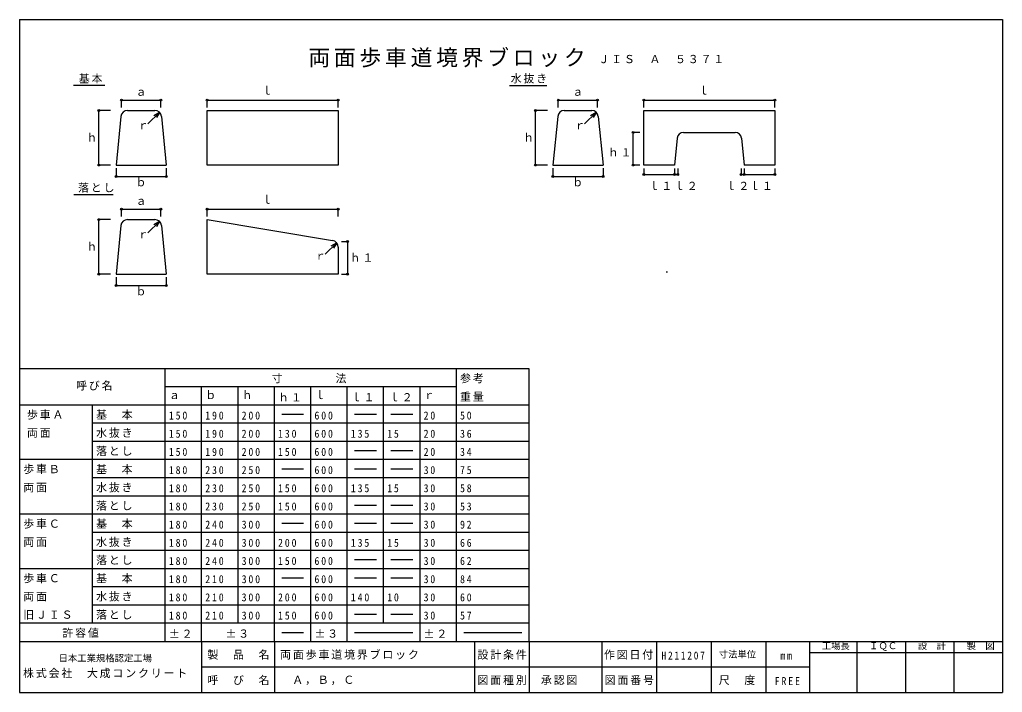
# Model space of a CAD drawing. Units: millimetres, scale not verified. Extents: x -1350 to 1350, y -950 to 900.
import ezdxf
from ezdxf.enums import TextEntityAlignment as Align

# ---------------------------------------------------------------- set-up
doc = ezdxf.new("R2010")
doc.units = ezdxf.units.MM
doc.header["$LTSCALE"] = 10
doc.header["$PDMODE"] = 32
doc.header["$PDSIZE"] = 5
for name, color, linetype in [('0-1', 7, 'Continuous'), ('0-2', 7, 'Continuous'), ('F-0', 2, 'Continuous')]:
    doc.layers.add(name, color=color, linetype=linetype)
doc.styles.add('ＭＳ ゴシック', font='')
doc.styles.get('ＭＳ ゴシック').set_extended_font_data('MS Gothic')

msp = doc.modelspace()

# ---------------------------------------------------------------- linework, layer by layer
at = {"layer": '0-1'}
for p, q in [((-1053.71, 650), (-978.29, 650)), ((146.29, 650), (221.71, 650)), ((-960.38, 633.79), (-947, 500)), ((239.62, 633.79), (253, 500)), ((474.29, 590), (615.71, 590)), ((633.62, 573.79), (641, 500)), ((725, 500), (641, 500)), ((-1053.71, 350), (-978.29, 350)), ((-960.38, 333.79), (-947, 200)), ((-835, 200), (-835, 350)), ((-835, 350), (-490.04, 292.51)), ((-475, 274.75), (-475, 200)), ((-475, 200), (-835, 200))]:
    msp.add_line(p, q, dxfattribs=at)
msp.add_lwpolyline([(-835, 500), (-835, 650), (-475, 650), (-475, 500)], close=True, dxfattribs=at)
for points in [[(365, 500), (365, 650), (725, 650), (725, 500)], [(-1071.62, 633.79), (-1085, 500), (-947, 500)], [(128.38, 633.79), (115, 500), (253, 500)], [(456.38, 573.79), (449, 500), (365, 500)], [(-1071.62, 333.79), (-1085, 200), (-947, 200)]]:
    msp.add_lwpolyline(points, dxfattribs=at)
for centre, start, end in [((-1053.71, 632), 90, 174.28947), ((-978.29, 632), 5.71053, 90), ((146.29, 632), 90, 174.28947), ((221.71, 632), 5.71053, 90), ((474.29, 572), 90, 174.28947), ((615.71, 572), 5.71053, 90), ((-1053.71, 332), 90, 174.28947), ((-978.29, 332), 5.71053, 90), ((-493, 274.75), 0, 80.53773)]:
    msp.add_arc(centre, 18, start, end, dxfattribs=at)
at = {"layer": '0-2'}
for p, q in [((-1202.13, 720.21), (-1116.41, 720.21)), ((-4.01, 718.85), (98.03, 718.85)), ((-965.55, 644.71), (-974.01, 630.61)), ((234.45, 644.71), (225.99, 630.61)), ((-1200.77, 419.52), (-1093.28, 419.52)), ((-965.55, 344.71), (-974.01, 330.61)), ((-478.79, 285.8), (-487.25, 271.7)), ((429.77, 205.12), (426.51, 205.12)), ((-950, -810), (-950, -60)), ((-150, -810), (-150, -60)), ((-150, -110), (-950, -110)), ((-850, -810), (-850, -110)), ((-750, -760), (-750, -110)), ((-650, -810), (-650, -110)), ((-550, -810), (-550, -110)), ((-450, -810), (-450, -110)), ((-350, -760), (-350, -110)), ((-250, -810), (-250, -110)), ((50, -160), (-1350, -160)), ((-1150, -760), (-1150, -160)), ((-630, -185), (-570, -185)), ((-430, -185), (-370, -185)), ((-330, -185), (-270, -185)), ((50, -210), (-1150, -210)), ((50, -260), (-1150, -260)), ((-430, -285), (-370, -285)), ((-330, -285), (-270, -285)), ((50, -310), (-1350, -310)), ((-630, -335), (-570, -335)), ((-430, -335), (-370, -335)), ((-330, -335), (-270, -335)), ((50, -360), (-1150, -360)), ((50, -410), (-1150, -410)), ((-430, -435), (-370, -435)), ((-330, -435), (-270, -435)), ((50, -460), (-1350, -460)), ((-630, -485), (-570, -485)), ((-430, -485), (-370, -485)), ((-330, -485), (-270, -485)), ((50, -510), (-1150, -510)), ((50, -560), (-1150, -560)), ((-430, -585), (-370, -585)), ((-330, -585), (-270, -585)), ((50, -610), (-1350, -610)), ((-630, -635), (-570, -635)), ((-430, -635), (-370, -635)), ((-330, -635), (-270, -635)), ((50, -660), (-1150, -660)), ((50, -710), (-1150, -710)), ((-430, -735), (-370, -735)), ((-330, -735), (-270, -735)), ((50, -760), (-1350, -760)), ((-630, -785), (-570, -785)), ((-430, -785), (-270, -785)), ((-130, -785), (30, -785))]:
    msp.add_line(p, q, dxfattribs=at)
at = {"layer": '0-2', "color": 4}
for p, q in [((-1070, 678.79), (-962, 678.79)), ((-1070, 658.62), (-1070, 678.79)), ((-962, 658.62), (-962, 678.79)), ((-835, 678.79), (-475, 678.79)), ((-835, 658.62), (-835, 678.79)), ((-475, 658.62), (-475, 678.79)), ((130, 678.79), (238, 678.79)), ((130, 658.62), (130, 678.79)), ((238, 658.62), (238, 678.79)), ((365, 678.79), (725, 678.79)), ((365, 658.62), (365, 678.79)), ((725, 658.62), (725, 678.79)), ((-1132.73, 500), (-1132.73, 650)), ((-1100.14, 650), (-1132.73, 650)), ((67.27, 500), (67.27, 650)), ((99.86, 650), (67.27, 650)), ((335.42, 500), (335.42, 590)), ((354.35, 590), (335.42, 590)), ((-1100.14, 500), (-1132.73, 500)), ((-1085, 491.41), (-1085, 468.74)), ((-947, 491.41), (-947, 468.74)), ((99.86, 500), (67.27, 500)), ((115, 491.41), (115, 468.74)), ((253, 491.41), (253, 468.74)), ((354.35, 500), (335.42, 500)), ((365, 491), (365, 473.92)), ((458, 491), (458, 473.92)), ((725, 491), (725, 473.92)), ((-1085, 468.74), (-947, 468.74)), ((115, 468.74), (253, 468.74)), ((365, 473.92), (449, 473.92)), ((-1070, 378.79), (-962, 378.79)), ((-1070, 358.62), (-1070, 378.79)), ((-962, 358.62), (-962, 378.79)), ((-835, 378.79), (-475, 378.79)), ((-835, 358.62), (-835, 378.79)), ((-475, 358.62), (-475, 378.79)), ((-1132.73, 200), (-1132.73, 350)), ((-1100.14, 350), (-1132.73, 350)), ((-465.93, 290), (-448.86, 290)), ((-448.86, 290), (-448.86, 200)), ((-1100.14, 200), (-1132.73, 200)), ((-1085, 191.41), (-1085, 168.74)), ((-947, 191.41), (-947, 168.74)), ((-465.93, 200), (-448.86, 200)), ((-1085, 168.74), (-947, 168.74))]:
    msp.add_line(p, q, dxfattribs=at)
at = {"layer": '0-2'}
for points in [[(-997.74, 613.58), (-965.55, 644.71), (-981.62, 635.79)], [(202.26, 613.58), (234.45, 644.71), (218.38, 635.79)], [(-997.74, 313.58), (-965.55, 344.71), (-981.62, 335.79)], [(-510.99, 254.67), (-478.79, 285.8), (-494.87, 276.88)], [(50, -810), (50, -60), (-1350, -60)]]:
    msp.add_lwpolyline(points, dxfattribs=at)
at = {"layer": '0-2', "color": 4}
for points in [[(449, 491), (449, 473.92), (458, 473.92)], [(632, 491), (632, 473.92), (641, 473.92)], [(641, 491), (641, 473.92), (725, 473.92)]]:
    msp.add_lwpolyline(points, dxfattribs=at)
for p in [(-1070, 678.79), (-962, 678.79), (-835, 678.79), (-475, 678.79), (130, 678.79), (238, 678.79), (365, 678.79), (725, 678.79), (-1132.73, 650), (67.27, 650), (335.42, 590), (-1132.73, 500), (67.27, 500), (335.42, 500), (-1085, 468.74), (-947, 468.74), (115, 468.74), (253, 468.74), (365, 473.92), (449, 473.92), (458, 473.92), (632, 473.92), (641, 473.92), (725, 473.92), (-1070, 378.79), (-962, 378.79), (-835, 378.79), (-475, 378.79), (-1132.73, 350), (-448.86, 290), (-1132.73, 200), (-448.86, 200), (-1085, 168.74), (-947, 168.74)]:
    msp.add_point(p, dxfattribs=at)
at = {"layer": 'F-0'}
for p, q in [((-1350, 900), (-1350, -950)), ((-1350, 900), (1350, 900)), ((1350, 900), (1350, -950)), ((-1350, -810), (1350, -810)), ((-850, -810), (-850, -950)), ((-650, -810), (-650, -950)), ((-100, -810), (-100, -950)), ((50, -810), (50, -950)), ((250, -810), (250, -950)), ((400, -810), (400, -950)), ((550, -810), (550, -950)), ((700, -810), (700, -950)), ((820, -810), (820, -950)), ((950, -810), (950, -950)), ((1084, -810), (1084, -950)), ((1217, -810), (1217, -950)), ((820, -840), (1350, -840)), ((-850, -880), (820, -880)), ((-1350, -950), (1350, -950))]:
    msp.add_line(p, q, dxfattribs=at)

# ---------------------------------------------------------------- texts
at = {"layer": '0-2', "style": 'ＭＳ ゴシック'}
for s, p in [('ａ', (-1031.5, 683.98)), ('ｌ', (-685.61, 687.11)), ('ａ', (168.5, 683.98)), ('ｌ', (514.39, 687.11)), ('ｒ', (-1025.49, 591.86)), ('ｒ', (174.51, 591.86)), ('ｈ', (-1166.54, 558.27)), ('ｈ', (33.46, 558.27)), ('ｂ', (-1031.81, 435.19)), ('ｂ', (168.19, 435.19)), ('ａ', (-1031.5, 383.98)), ('ｌ', (-685.61, 387.11)), ('ｒ', (-1025.49, 291.86)), ('ｈ', (-1166.54, 258.27)), ('ｒ', (-538.74, 232.95)), ('ｂ', (-1031.81, 135.19)), ('ａ', (-940, -150)), ('ｂ', (-840, -150)), ('ｈ', (-740, -150)), ('ｌ', (-540, -150)), ('ｒ', (-240, -150))]:
    msp.add_text(s, height=21.99, dxfattribs=at).set_placement(p, align=Align.BOTTOM_LEFT)
at = {"layer": '0-2', "color": 3, "insert": (-556.83, 768.47), "char_height": 43.99, "attachment_point": 7, "style": 'ＭＳ ゴシック'}
msp.add_mtext('\\T1.17;両面歩車道境界ブロック', dxfattribs=at)
at = {"layer": '0-2', "char_height": 21.99, "attachment_point": 7, "style": 'ＭＳ ゴシック'}
for s, insert in [('\\T1.17;ＪＩＳ\u3000Ａ\u3000５３７１', (240.14, 779.94)), ('\\T1.17;基本', (-1187.51, 724.44)), ('\\T1.17;水抜き', (-1, 724.44)), ('\\T1.17;ｈ１', (266.14, 523.85)), ('\\T1.17;落とし', (-1189.47, 424.44)), ('\\T1.17;ｌ１', (378.13, 431.11)), ('\\T1.17;ｌ２', (447.85, 431.11)), ('\\T1.17;ｌ２', (589.43, 431.11)), ('\\T1.17;ｌ１', (654.13, 431.11)), ('\\T1.17;ｈ１', (-443.22, 234.27)), ('\\T1.17;寸\u3000\u3000\u3000\u3000法', (-657.57, -100)), ('\\T1.17;参考', (-140, -100)), ('\\T1.17;呼び名', (-1195.03, -120.18)), ('\\T1.17;ｈ１', (-640, -150)), ('\\T1.17;ｌ１', (-440, -150)), ('\\T1.17;ｌ２', (-335.28, -150)), ('\\T1.17;重量', (-140, -150)), ('\\T1.17;歩車Ａ', (-1330, -200)), ('\\T1.17;基\u3000本', (-1140, -200)), ('\\T1.38;\\W0.9;150', (-940, -200)), ('\\T1.38;\\W0.9;190', (-840, -200)), ('\\T1.38;\\W0.9;200', (-740, -200)), ('\\T1.38;\\W0.9;600', (-540, -200)), ('\\T1.36;\\W0.9;20', (-240, -200)), ('\\T1.36;\\W0.9;50', (-140, -200)), ('\\T1.17;両面', (-1330, -250)), ('\\T1.17;水抜き', (-1140, -250)), ('\\T1.38;\\W0.9;150', (-940, -250)), ('\\T1.38;\\W0.9;190', (-840, -250)), ('\\T1.38;\\W0.9;200', (-740, -250)), ('\\T1.38;\\W0.9;130', (-640, -250)), ('\\T1.38;\\W0.9;600', (-540, -250)), ('\\T1.38;\\W0.9;135', (-440, -250)), ('\\T1.36;\\W0.9;15', (-340, -250)), ('\\T1.36;\\W0.9;20', (-240, -250)), ('\\T1.36;\\W0.9;36', (-140, -250)), ('\\T1.17;落とし', (-1140, -300)), ('\\T1.38;\\W0.9;150', (-940, -300)), ('\\T1.38;\\W0.9;190', (-840, -300)), ('\\T1.38;\\W0.9;200', (-740, -300)), ('\\T1.38;\\W0.9;150', (-640, -300)), ('\\T1.38;\\W0.9;600', (-540, -300)), ('\\T1.36;\\W0.9;20', (-240, -300)), ('\\T1.36;\\W0.9;34', (-140, -300)), ('\\T1.17;歩車Ｂ', (-1340, -350)), ('\\T1.17;基\u3000本', (-1140, -350)), ('\\T1.38;\\W0.9;180', (-940, -350)), ('\\T1.38;\\W0.9;230', (-840, -350)), ('\\T1.38;\\W0.9;250', (-740, -350)), ('\\T1.38;\\W0.9;600', (-540, -350)), ('\\T1.36;\\W0.9;30', (-240, -350)), ('\\T1.36;\\W0.9;75', (-140, -350)), ('\\T1.17;両面', (-1340, -400)), ('\\T1.17;水抜き', (-1140, -400)), ('\\T1.38;\\W0.9;180', (-940, -400)), ('\\T1.38;\\W0.9;230', (-840, -400)), ('\\T1.38;\\W0.9;250', (-740, -400)), ('\\T1.38;\\W0.9;150', (-640, -400)), ('\\T1.38;\\W0.9;600', (-540, -400)), ('\\T1.38;\\W0.9;135', (-440, -400)), ('\\T1.36;\\W0.9;30', (-240, -400)), ('\\T1.36;\\W0.9;58', (-140, -400)), ('\\T1.36;\\W0.9;15', (-340, -400)), ('\\T1.17;落とし', (-1140, -450)), ('\\T1.38;\\W0.9;180', (-940, -450)), ('\\T1.38;\\W0.9;230', (-840, -450)), ('\\T1.38;\\W0.9;250', (-740, -450)), ('\\T1.38;\\W0.9;150', (-640, -450)), ('\\T1.38;\\W0.9;600', (-540, -450)), ('\\T1.36;\\W0.9;30', (-240, -450)), ('\\T1.36;\\W0.9;53', (-140, -450)), ('\\T1.17;歩車Ｃ', (-1340, -500)), ('\\T1.17;基\u3000本', (-1140, -500)), ('\\T1.38;\\W0.9;180', (-940, -500)), ('\\T1.38;\\W0.9;240', (-840, -500)), ('\\T1.38;\\W0.9;300', (-740, -500)), ('\\T1.38;\\W0.9;600', (-540, -500)), ('\\T1.36;\\W0.9;30', (-240, -500)), ('\\T1.36;\\W0.9;92', (-140, -500)), ('\\T1.17;両面', (-1340, -550)), ('\\T1.17;水抜き', (-1140, -550)), ('\\T1.38;\\W0.9;180', (-940, -550)), ('\\T1.38;\\W0.9;240', (-840, -550)), ('\\T1.38;\\W0.9;300', (-740, -550)), ('\\T1.38;\\W0.9;200', (-640, -550)), ('\\T1.38;\\W0.9;600', (-540, -550)), ('\\T1.38;\\W0.9;135', (-440, -550)), ('\\T1.36;\\W0.9;15', (-340, -550)), ('\\T1.36;\\W0.9;30', (-240, -550)), ('\\T1.36;\\W0.9;66', (-140, -550)), ('\\T1.17;落とし', (-1140, -600)), ('\\T1.38;\\W0.9;180', (-940, -600)), ('\\T1.38;\\W0.9;240', (-840, -600)), ('\\T1.38;\\W0.9;300', (-740, -600)), ('\\T1.38;\\W0.9;150', (-640, -600)), ('\\T1.38;\\W0.9;600', (-540, -600)), ('\\T1.36;\\W0.9;30', (-240, -600)), ('\\T1.36;\\W0.9;62', (-140, -600)), ('\\T1.17;歩車Ｃ', (-1340, -650)), ('\\T1.17;基\u3000本', (-1140, -650)), ('\\T1.38;\\W0.9;180', (-940, -650)), ('\\T1.38;\\W0.9;210', (-840, -650)), ('\\T1.38;\\W0.9;300', (-740, -650)), ('\\T1.38;\\W0.9;600', (-540, -650)), ('\\T1.36;\\W0.9;30', (-240, -650)), ('\\T1.36;\\W0.9;84', (-140, -650)), ('\\T1.17;両面', (-1340, -700)), ('\\T1.17;水抜き', (-1140, -700)), ('\\T1.38;\\W0.9;180', (-940, -700)), ('\\T1.38;\\W0.9;210', (-840, -700)), ('\\T1.38;\\W0.9;300', (-740, -700)), ('\\T1.38;\\W0.9;200', (-640, -700)), ('\\T1.38;\\W0.9;600', (-540, -700)), ('\\T1.38;\\W0.9;140', (-440, -700)), ('\\T1.36;\\W0.9;10', (-340, -700)), ('\\T1.36;\\W0.9;30', (-240, -700)), ('\\T1.36;\\W0.9;60', (-140, -700)), ('\\T1.17;旧ＪＩＳ', (-1340, -750)), ('\\T1.17;落とし', (-1140, -750)), ('\\T1.38;\\W0.9;180', (-940, -750)), ('\\T1.38;\\W0.9;210', (-840, -750)), ('\\T1.38;\\W0.9;300', (-740, -750)), ('\\T1.38;\\W0.9;150', (-640, -750)), ('\\T1.38;\\W0.9;600', (-540, -750)), ('\\T1.36;\\W0.9;30', (-240, -750)), ('\\T1.36;\\W0.9;57', (-140, -750)), ('\\T1.17;許容値', (-1232.77, -800)), ('\\T1.17;±２', (-940, -800)), ('\\T1.17;±３', (-784.59, -800)), ('\\T1.17;±３', (-540, -800)), ('\\T1.17;±２', (-240, -800)), ('\\T1.17;Ａ，Ｂ，Ｃ', (-600.95, -929.84))]:
    msp.add_mtext(s, dxfattribs=dict(at, insert=insert))
at = {"layer": 'F-0', "color": 4, "style": 'ＭＳ ゴシック'}
for s, p in [('寸法単位', (570.88, -860)), ('工場長', (853.95, -836.76)), ('ＩＱＣ', (983.95, -836.76)), ('設\u3000計', (1117.95, -836.76)), ('製\u3000図', (1251.95, -836.76)), ('日本工業規格認定工場', (-1243.11, -870.61))]:
    msp.add_text(s, height=18.33, dxfattribs=at).set_placement(p, align=Align.BOTTOM_LEFT)
at = {"layer": 'F-0', "color": 7, "char_height": 21.99, "attachment_point": 7, "style": 'ＭＳ ゴシック'}
for s, insert in [('\\T1.17;製\u3000品\u3000名', (-834.17, -860)), ('\\T1.17;両面歩車道境界ブロック', (-634.17, -860)), ('\\T1.17;設計条件', (-92.05, -860)), ('\\T1.17;作図日付', (255.36, -860)), ('\\T1.39;\\W0.85;H211207', (413.79, -860)), ('\\T1.36;\\W0.9;mm', (740.15, -860)), ('\\T1.17;株式会社\u3000大成コンクリート', (-1340.61, -911.02)), ('\\T1.17;呼\u3000び\u3000名', (-834.17, -930)), ('\\T1.17;図面種別', (-92.05, -930)), ('\\T1.17;承認図', (82.19, -930)), ('\\T1.17;図面番号', (257.38, -930)), ('\\T1.17;尺\u3000度', (570.88, -930)), ('\\T1.38;\\W0.9;FREE', (724.6, -930))]:
    msp.add_mtext(s, dxfattribs=dict(at, insert=insert))

doc.saveas('drawing.dxf')
